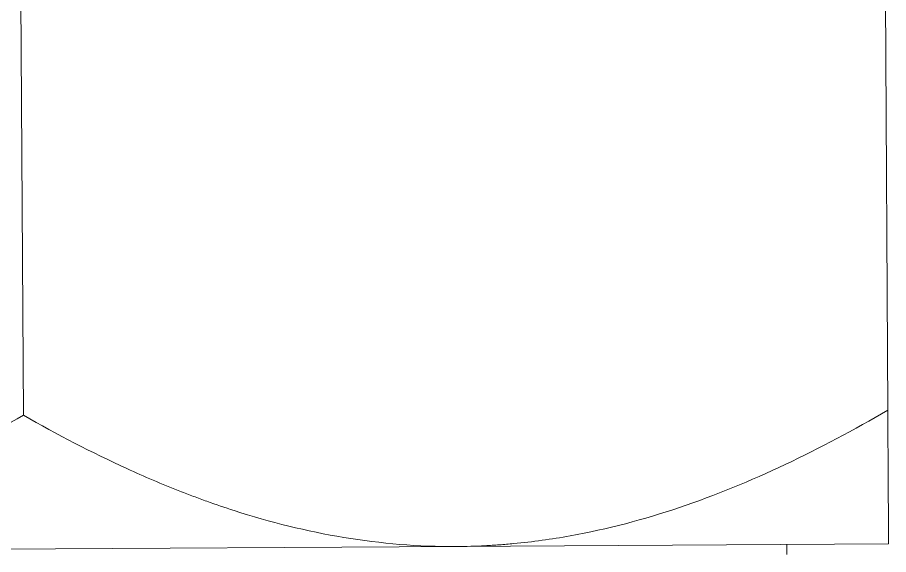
# Model space of a CAD drawing. Header units: millimetres. Extents: x 7368 to 7962, y 1333 to 2173.
# Drawn here: x 7877.83 to 7886.39, y 1489.41 to 1494.69 of the extents above; entities that cross this region are included whole.
import ezdxf

# ---------------------------------------------------------------- set-up
doc = ezdxf.new("R2010")
doc.units = ezdxf.units.MM

msp = doc.modelspace()

# ---------------------------------------------------------------- linework, layer by layer
at = {"linetype": 'Continuous', "lineweight": 18, "extrusion": (-0.0349, 0.999391, 0)}
for p, q in [((7886.3362, 1499.2001), (7886.3856, 1490.8302)), ((7877.8363, 1499.1499), (7877.8858, 1490.78)), ((7873.6436, 1489.4399), (7882.1434, 1489.4901)), ((7882.1434, 1489.4901), (7886.3934, 1489.5152)), ((7885.394, 1489.4108), (7885.3934, 1489.5093))]:
    msp.add_line(p, q, dxfattribs=at)
at = {"linetype": 'Continuous', "lineweight": 18}
for points, knots in [([(7877.8858, 1490.78), (7877.5539, 1490.5857), (7877.2181, 1490.4061), (7876.5365, 1490.0843), (7876.1907, 1489.9421), (7875.4866, 1489.7049), (7875.1282, 1489.61), (7874.5789, 1489.5113), (7874.3938, 1489.4857), (7874.1598, 1489.4637), (7874.1129, 1489.4598), (7874.0192, 1489.4531), (7873.8785, 1489.4445), (7873.7376, 1489.4405), (7873.6436, 1489.4399)], [0, 0, 0, 0, 0.25, 0.25, 0.5, 0.5, 0.75, 0.75, 0.875, 0.875, 0.90625, 0.90625, 0.9375, 1, 1, 1, 1]), ([(7882.1434, 1489.4901), (7881.7703, 1489.4879), (7881.402, 1489.5186), (7880.6737, 1489.6391), (7880.3139, 1489.7287), (7879.8686, 1489.872), (7879.7353, 1489.9174), (7879.6025, 1489.9661), (7879.5141, 1489.9992), (7879.47, 1490.0162), (7879.2499, 1490.1026), (7879.0757, 1490.177), (7878.558, 1490.4139), (7878.2194, 1490.59), (7877.8858, 1490.78)], [0, 0, 0, 0, 0.25, 0.25, 0.5, 0.5, 0.5625, 0.59375, 0.59375, 0.625, 0.625, 0.75, 0.75, 1, 1, 1, 1]), ([(7886.3856, 1490.8302), (7886.0537, 1490.6359), (7885.7179, 1490.4563), (7885.0364, 1490.1345), (7884.6906, 1489.9923), (7883.9864, 1489.7551), (7883.628, 1489.6602), (7883.0787, 1489.5615), (7882.8937, 1489.5359), (7882.6597, 1489.5139), (7882.6128, 1489.51), (7882.519, 1489.5032), (7882.3783, 1489.4946), (7882.2374, 1489.4907), (7882.1434, 1489.4901)], [0, 0, 0, 0, 0.25, 0.25, 0.5, 0.5, 0.75, 0.75, 0.875, 0.875, 0.90625, 0.90625, 0.9375, 1, 1, 1, 1]), ([(7886.3934, 1489.5152), (7886.3934, 1489.5152), (7886.3932, 1489.5481), (7886.3924, 1489.6728), (7886.3919, 1489.7646), (7886.391, 1489.9105), (7886.3908, 1489.9567), (7886.3905, 1490.0061), (7886.3903, 1490.0398), (7886.3902, 1490.0571), (7886.3897, 1490.1448), (7886.3892, 1490.2202), (7886.3878, 1490.4601), (7886.3867, 1490.6382), (7886.3856, 1490.8302)], [0, 0, 0, 0, 0.25, 0.25, 0.5, 0.5, 0.5625, 0.59375, 0.59375, 0.625, 0.625, 0.75, 0.75, 1, 1, 1, 1])]:
    msp.add_open_spline(points, degree=3, knots=knots, dxfattribs=at)

doc.saveas('drawing.dxf')
